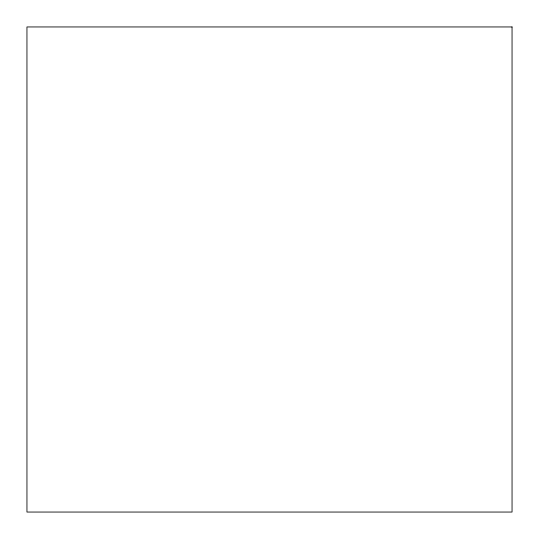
<?xml version="1.0" encoding="UTF-8"?>
<svg xmlns="http://www.w3.org/2000/svg" width="539" height="539" viewBox="0 0 539 539"><rect width="100%" height="100%" fill="white"/><g stroke="black" fill="none" stroke-linecap="round" stroke-linejoin="round"><path stroke-width="0.81" d="M512.05 26.95L26.95 26.95L26.95 512.05L512.05 512.05L512.05 26.95"/></g></svg>
